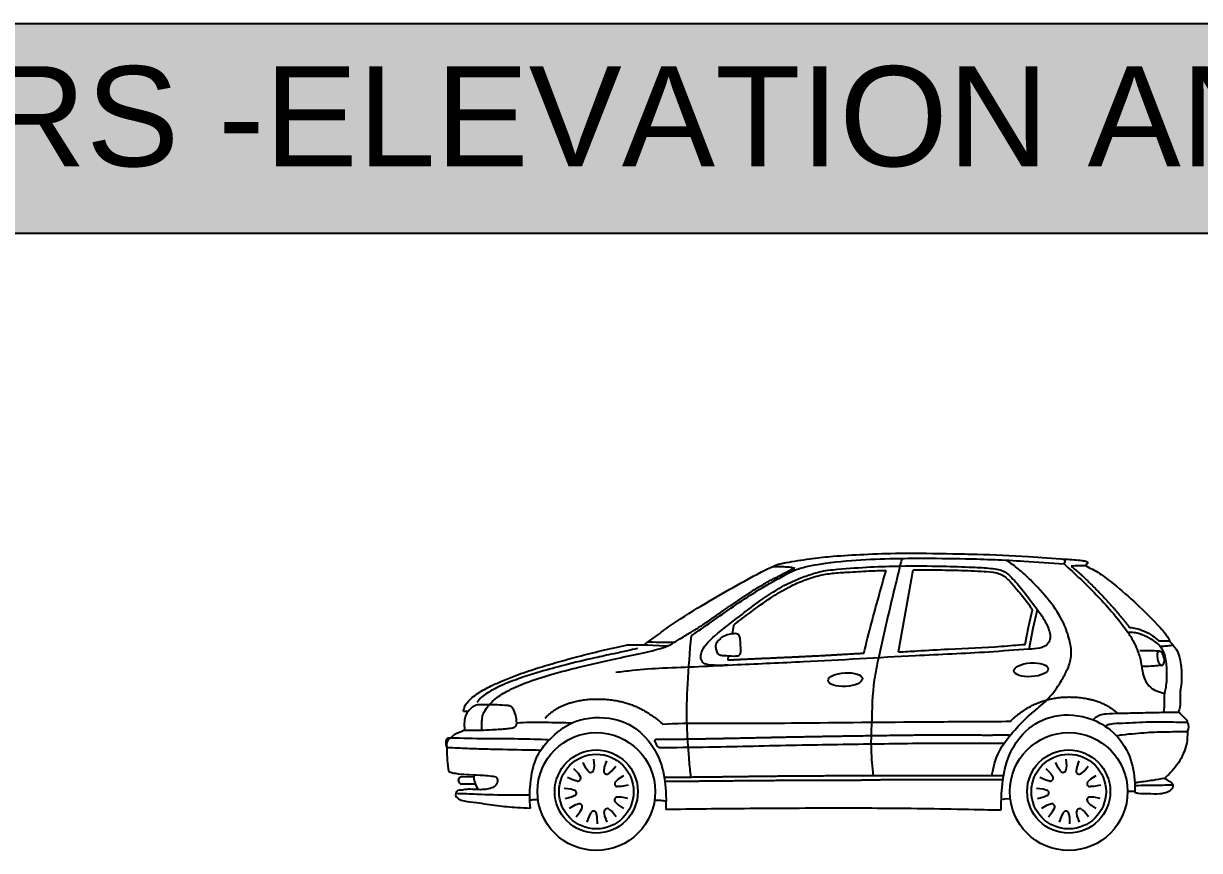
# Model space of a CAD drawing. Header units: millimetres. Extents: x 116290 to 180258, y 22146 to 121276.
# Drawn here: x 145432 to 151311, y 55841 to 59973 of the extents above; entities that cross this region are included whole.
import ezdxf

# ---------------------------------------------------------------- set-up
doc = ezdxf.new("R2010")
doc.units = ezdxf.units.MM
doc.layers.add('www.cad-blocks.net', color=7, linetype='Continuous')
doc.styles.get("Standard").update_dxf_attribs({"font": 'arial.ttf'})

# ---------------------------------------------------------------- blocks, each defined once
blk = doc.blocks.new('A$C103D286D')
for p, q in [((2303.3, 1216.2), (2336.8, 1401.9)), ((2262.7, 991.9), (2303.3, 1216.2)), ((2912.9, 1116.3), (2932.6, 1202.8)), ((2936.6, 1111.3), (2957.5, 1203.3)), ((1437.6, 1124), (1431.9, 1082.6)), ((2896.1, 1029.9), (2912.9, 1116.3)), ((2916, 1005.6), (2936.6, 1111.3)), ((3564.5, 1046.7), (3618.2, 1047.1)), ((1412.2, 973), (1410.3, 950.2)), ((701, 411), (686.5, 440.2)), ((738.1, 455.5), (741.3, 422.4)), ((741.3, 422.4), (739, 403.2)), ((792.6, 416.5), (790.5, 397.3)), ((803.2, 448), (792.6, 416.5)), ((829.2, 396.3), (850, 421.5)), ((3062.6, 411), (3048.1, 440.2)), ((3099.7, 455.5), (3102.8, 422.4)), ((3102.8, 422.4), (3100.5, 403.2)), ((3154.2, 416.5), (3152, 397.3)), ((3164.7, 448), (3154.2, 416.5)), ((3190.8, 396.3), (3211.5, 421.5)), ((140.6, 366.8), (80, 367.5)), ((638.4, 351.1), (608.6, 364.3)), ((638.5, 409), (662.1, 385.6)), ((662.1, 385.6), (672.6, 369.4)), ((712.3, 396.4), (701, 411)), ((815, 384.6), (829.2, 396.3)), ((849.8, 345.2), (863.1, 357.9)), ((863.1, 357.9), (890.7, 375.4)), ((3000, 351.1), (2970.1, 364.3)), ((3000, 409), (3023.6, 385.6)), ((3023.6, 385.6), (3034.2, 369.4)), ((3073.8, 396.4), (3062.6, 411)), ((3176.5, 384.6), (3190.8, 396.3)), ((3211.3, 345.2), (3224.7, 357.9)), ((3224.7, 357.9), (3252.2, 375.4)), ((80, 333), (147, 332.8)), ((591.7, 311.1), (624.8, 307.9)), ((624.8, 307.9), (643.2, 301.9)), ((656.4, 347.1), (638.4, 351.1)), ((878.7, 319.1), (859.3, 319.3)), ((911.2, 325.6), (878.7, 319.1)), ((2953.3, 311.1), (2986.3, 307.9)), ((2986.3, 307.9), (3004.8, 301.9)), ((3017.9, 347.1), (3000, 351.1)), ((3240.2, 319.1), (3220.9, 319.3)), ((3272.8, 325.6), (3240.2, 319.1)), ((628.3, 266.2), (596.8, 257.5)), ((644.8, 274.4), (628.3, 266.2)), ((848.6, 241.4), (861.6, 228.4)), ((878.1, 266.8), (858.7, 267)), ((910.5, 259.5), (878.1, 266.8)), ((2777.6, 255.2), (2795.2, 257.4)), ((2795.2, 257.4), (2821.7, 259.9)), ((2989.8, 266.2), (2958.4, 257.5)), ((3006.3, 274.4), (2989.8, 266.2)), ((3210.1, 241.4), (3223.1, 228.4)), ((3239.6, 266.8), (3220.2, 267)), ((3272, 259.5), (3239.6, 266.8)), ((645.1, 225.9), (616.8, 209.6)), ((662.5, 231.8), (645.1, 225.9)), ((651.3, 168.3), (672.3, 194.1)), ((672.3, 194.1), (681.1, 211.4)), ((725.5, 188.2), (716.3, 172.3)), ((757.6, 166), (752.9, 184.8)), ((794.9, 173.1), (792.4, 192.3)), ((816.7, 205.4), (831.1, 194)), ((831.1, 194), (852.3, 169.3)), ((861.6, 228.4), (888.7, 210.3)), ((3006.6, 225.9), (2978.4, 209.6)), ((3024.1, 231.8), (3006.6, 225.9)), ((3012.9, 168.3), (3033.8, 194.1)), ((3033.8, 194.1), (3042.6, 211.4)), ((3087.1, 188.2), (3077.8, 172.3)), ((3119.1, 166), (3114.5, 184.8)), ((3156.5, 173.1), (3153.9, 192.3)), ((3178.2, 205.4), (3192.7, 194)), ((3192.7, 194), (3213.9, 169.3)), ((3223.1, 228.4), (3250.3, 210.3)), ((716.3, 172.3), (705.6, 141.4)), ((758.7, 132.8), (757.6, 166)), ((806.1, 141.8), (794.9, 173.1)), ((3077.8, 172.3), (3067.1, 141.4)), ((3120.2, 132.8), (3119.1, 166)), ((3167.6, 141.8), (3156.5, 173.1))]:
    blk.add_line(p, q)
for centre, radius in [((752.6, 294.4), 294.4), ((3114.1, 294.4), 294.4), ((752.6, 294.4), 207.7), ((752.6, 294.4), 186.5), ((3114.1, 294.4), 207.7), ((3114.1, 294.4), 186.5)]:
    blk.add_circle(centre, radius)
for centre, radius, start, end in [((3666.9, 616.9), 47.6, 331.70085, 30.67752), ((79.8, 350.3), 17.2, 89.391, 270.609), ((252.5, 370.1), 112, 175.81459, 216.14296), ((660.2, 361.3), 14.8, 254.86013, 33.03869), ((724.3, 404.9), 14.8, 215.12429, 353.30285), ((805.1, 395.6), 14.8, 173.58951, 311.76807), ((3021.8, 361.3), 14.8, 254.86013, 33.03869), ((3085.9, 404.9), 14.8, 215.12429, 353.30285), ((3166.7, 395.6), 14.8, 173.58951, 311.76807), ((638.7, 287.9), 14.8, 294.07595, 72.25451), ((859.5, 334.1), 14.8, 131.12296, 269.30151), ((3000.3, 287.9), 14.8, 294.07595, 72.25451), ((3221, 334.1), 14.8, 131.12296, 269.30151), ((858.5, 252.3), 14.8, 89.34186, 227.52042), ((3220.1, 252.3), 14.8, 89.34186, 227.52042), ((667.9, 218.1), 14.8, 333.06959, 111.24815), ((738.6, 181.3), 14.8, 13.98955, 152.16811), ((807, 194.2), 14.8, 49.30786, 187.48642), ((3029.4, 218.1), 14.8, 333.06959, 111.24815), ((3100.1, 181.3), 14.8, 13.98955, 152.16811), ((3168.6, 194.2), 14.8, 49.30786, 187.48642)]:
    blk.add_arc(centre, radius, start, end)
for centre in [(1997.1, 853.8), (2925.9, 902.8)]:
    blk.add_ellipse(centre, major_axis=(-85.8, -5.1), ratio=0.397926)
for points, knots in [([(1629, 1415.6), (1643.9, 1422.4), (1658.4, 1428.5), (1675.6, 1434.7), (1737.4, 1444.7), (1828.1, 1459.4), (1953.3, 1472.4), (2099, 1480.1), (2298.5, 1488.3), (2487, 1483.1), (2701.2, 1480.1), (2888.8, 1470.4), (3051.5, 1459.9), (3139.8, 1453.1), (3173.8, 1449.4), (3194.5, 1446.8), (3207.2, 1443.3), (3210.9, 1430.1), (3197.5, 1428.5), (3197.6, 1423.5), (3197.6, 1423.4)], [0.012922, 0.012922, 0.012922, 0.012922, 0.027421, 0.053838, 0.12352, 0.282626, 0.418336, 0.621958, 0.860288, 1.209078, 1.36894, 1.708737, 1.953559, 2.014089, 2.060378, 2.088086, 2.098379, 2.109837, 2.128745, 2.129366, 2.129366, 2.129366, 2.129366]), ([(991, 1027.3), (1004.2, 1038.6), (1055, 1072.7), (1139.9, 1137.9), (1323.8, 1251.7), (1499.5, 1351.8), (1626.9, 1416.7), (1657.8, 1420.2), (1686.8, 1417.7), (1719.3, 1417.4), (1737.9, 1413.1), (1745.2, 1411.3)], [0.000545, 0.000545, 0.000545, 0.000545, 0.062272, 0.186807, 0.455193, 0.943603, 0.995786, 1.013285, 1.065739, 1.111261, 1.1412, 1.1412, 1.1412, 1.1412]), ([(1227.7, 1072.8), (1261.4, 1096), (1368.6, 1169.9), (1517.7, 1277.4), (1663.8, 1359.2), (1752.5, 1407), (1867.2, 1432.8), (2021.7, 1450.7), (2204.3, 1459.4), (2394.6, 1460.2), (2618, 1459.2), (2859.7, 1448.5), (3023.6, 1436.9), (3090.8, 1432.1)], [0, 0, 0, 0, 0.162269, 0.516003, 0.726412, 0.826612, 0.912508, 1.189527, 1.442814, 1.636165, 1.943527, 2.327553, 2.594419, 2.594419, 2.594419, 2.594419]), ([(2280.2, 1460.8), (2259, 1374.2), (2218.4, 1207.8), (2172.8, 1005.1), (2132.2, 817.6), (2130.5, 671.5), (2124.2, 535.4), (2128.4, 448.5), (2134.1, 394.8), (2136.5, 372.7)], [0.067834, 0.067834, 0.067834, 0.067834, 0.42104, 0.7462, 0.892013, 1.178989, 1.312168, 1.438534, 1.526499, 1.526499, 1.526499, 1.526499]), ([(2730.8, 374.7), (2732.2, 384.6), (2740.5, 435.5), (2774.1, 522.4), (2847.8, 606.5), (2919.8, 680.8), (2997.8, 740.2), (3055.9, 809.9), (3094.7, 877.7), (3121.1, 931.3), (3129.9, 991.1), (3118.5, 1057.7), (3086.7, 1149.8), (3018.4, 1251.6), (2937.3, 1338.8), (2866.1, 1406.2), (2824.5, 1435.3), (2805.2, 1448.8)], [0.059311, 0.059311, 0.059311, 0.059311, 0.099105, 0.263562, 0.418802, 0.538903, 0.673472, 0.805863, 0.894374, 0.98312, 1.040322, 1.130957, 1.247303, 1.424666, 1.610935, 1.719142, 1.812076, 1.812076, 1.812076, 1.812076]), ([(1437.6, 1124), (1439.9, 1126), (1467.2, 1149.4), (1530.4, 1194.7), (1616.8, 1259.3), (1703.9, 1310.9), (1783.3, 1349), (1858.5, 1374.1), (1935, 1386.2), (2019.2, 1391.1), (2108, 1396.7), (2172.6, 1398.6), (2201.4, 1399.4)], [0.036733, 0.036733, 0.036733, 0.036733, 0.049089, 0.179249, 0.344015, 0.476544, 0.579352, 0.692818, 0.788874, 0.885479, 1.02695, 1.141269, 1.141269, 1.141269, 1.141269]), ([(2089.8, 984.4), (2102.4, 1034.9), (2137.4, 1173.8), (2176.4, 1311.7), (2201.4, 1399.4)], [0.1016475, 0.1016475, 0.1016475, 0.1016475, 0.3080043, 0.6692691, 0.6692691, 0.6692691, 0.6692691]), ([(2336.8, 1401.9), (2364.5, 1402.3), (2433.7, 1402.1), (2547.2, 1400.8), (2653, 1397), (2727.3, 1391.9), (2766.6, 1384.9), (2793.6, 1370.4), (2823.2, 1342.3), (2861.2, 1297.5), (2901.1, 1249.5), (2924.8, 1215.3), (2932.6, 1202.8)], [0.0228933, 0.0228933, 0.0228933, 0.0228933, 0.1325404, 0.2978746, 0.4718806, 0.5520022, 0.5928088, 0.6291358, 0.672556, 0.7553673, 0.8616994, 0.919941, 0.919941, 0.919941, 0.919941]), ([(1226.8, 365.3), (1226.1, 369.3), (1221.1, 401.8), (1214.7, 488.7), (1202.6, 640.4), (1208.3, 844.2), (1220.6, 993), (1227.7, 1072.8)], [0.060929, 0.060929, 0.060929, 0.060929, 0.076971, 0.1912138, 0.4056495, 0.6798957, 0.9972285, 0.9972285, 0.9972285, 0.9972285]), ([(3408.7, 1091.2), (3414.6, 1083.3), (3428.6, 1062.2), (3447.6, 1026.2), (3463.1, 987.2), (3473.5, 953.8), (3477.7, 924.7), (3483.6, 890.4), (3493, 851), (3518.5, 815.4), (3554.1, 794.7), (3579.1, 789), (3592.7, 786.3)], [0, 0, 0, 0, 0.0345251, 0.1002507, 0.1607193, 0.2006915, 0.238686, 0.2766804, 0.3391473, 0.3973612, 0.4444044, 0.4987804, 0.4987804, 0.4987804, 0.4987804]), ([(3408.8, 1091.1), (3414.3, 1091.3), (3430.1, 1091.7), (3463.2, 1086.8), (3506.2, 1070.2), (3544.5, 1044), (3572.6, 1021.3), (3587.2, 993.5), (3602.2, 951.6), (3603.8, 888.6), (3603.1, 829.6), (3595, 796.1), (3592.7, 786.3)], [0.011837, 0.011837, 0.011837, 0.011837, 0.0337235, 0.0743784, 0.1434179, 0.2137866, 0.2588137, 0.2835374, 0.337102, 0.4338384, 0.5303708, 0.5700963, 0.5700963, 0.5700963, 0.5700963]), ([(111.1, 693.8), (109.9, 693.8), (103.8, 694.3), (97.2, 694.9), (90.6, 695), (88.2, 697.7), (90.7, 704.9), (92.7, 719.3), (107.9, 741.4), (131.4, 764.6), (171.8, 793.2), (222.2, 821.4), (286.1, 848.7), (362.1, 879.3), (453.7, 910.3), (558.1, 941.1), (666.3, 970.8), (781.1, 999.4), (864.3, 1017.6), (908.6, 1027.8), (918.4, 1028.2), (934.5, 1027.4), (960.7, 1027.6), (982.5, 1027.9), (1112.7, 1023.3)], [0.008554, 0.008554, 0.008554, 0.008554, 0.013436, 0.032668, 0.035124, 0.039221, 0.044432, 0.063259, 0.097931, 0.146381, 0.194713, 0.293056, 0.375018, 0.469712, 0.617569, 0.758037, 0.900822, 1.061821, 1.226716, 1.238248, 1.241954, 1.259323, 1.308381, 1.345859, 1.345859, 1.345859, 1.345859]), ([(180.3, 601.3), (180.2, 614.4), (180.2, 634.5), (182.3, 662.5), (185.4, 681.2), (197.8, 703), (214.5, 726), (251, 762.2), (312.2, 801.1), (409.1, 842.3), (529.1, 881.9), (676.8, 918.8), (826, 953.7), (967.7, 982.7), (1061.6, 1004.9), (1111.6, 1022.2), (1124.5, 1028.2), (1133.2, 1033.5), (1140.4, 1038.5)], [0.003508, 0.003508, 0.003508, 0.003508, 0.055629, 0.082799, 0.115112, 0.129193, 0.181619, 0.227181, 0.33219, 0.466211, 0.643866, 0.832222, 1.06907, 1.250378, 1.40675, 1.447519, 1.470221, 1.481991, 1.481991, 1.481991, 1.481991]), ([(1140.4, 1038.5), (1128.2, 1038.5), (1089.4, 1038.6), (1052.3, 1039.4), (1029.1, 1040.7), (1008.6, 1041)], [0.0211356, 0.0211356, 0.0211356, 0.0211356, 0.0699617, 0.1775292, 0.1952423, 0.1952423, 0.1952423, 0.1952423]), ([(2262.7, 991.9), (2294.2, 993.6), (2377.6, 998.3), (2549.3, 1009.8), (2730.6, 1014.5), (2856.8, 1027.2), (2896.1, 1029.9)], [0.0262774, 0.0262774, 0.0262774, 0.0262774, 0.1513003, 0.3569121, 0.7080489, 0.8641914, 0.8641914, 0.8641914, 0.8641914]), ([(3571.4, 1019.9), (3577.6, 1020.4), (3592.9, 1021.6), (3614.1, 1023.1), (3628.7, 1026.1), (3634.5, 1027.5)], [0.00457917, 0.00457917, 0.00457917, 0.00457917, 0.02944837, 0.06521876, 0.08864091, 0.08864091, 0.08864091, 0.08864091]), ([(423.2, 211.5), (418.2, 253), (421, 349), (447.4, 475.4), (532, 573.2), (649.3, 662.9), (827.2, 672.3), (966.6, 610.5), (1061.8, 490.7), (1093.1, 381.2), (1103.2, 279), (1099.8, 205.2)], [0.049993, 0.049993, 0.049993, 0.049993, 0.195248, 0.394484, 0.582972, 0.79081, 1.036976, 1.209285, 1.401842, 1.5834, 1.711719, 1.711719, 1.711719, 1.711719]), ([(2776.8, 202.5), (2776.9, 239.3), (2778.8, 326.3), (2801.5, 460.9), (2880.6, 593.6), (3024.2, 684.7), (3192.2, 679.6), (3332, 607.1), (3419.6, 493.6), (3444.8, 377.9), (3444.9, 311), (3444.4, 289.8)], [0.049511, 0.049511, 0.049511, 0.049511, 0.195248, 0.394484, 0.582972, 0.79081, 1.036976, 1.209285, 1.401842, 1.5834, 1.667205, 1.667205, 1.667205, 1.667205]), ([(3236.1, 652.6), (3240.1, 656.5), (3250.5, 666.4), (3272.1, 680.2), (3312.5, 684.8), (3374.5, 685.6), (3462.7, 688.1), (3562.6, 690.1), (3631.2, 691.3), (3663.6, 691.8)], [0.004647, 0.004647, 0.004647, 0.004647, 0.0267089, 0.061926, 0.1033951, 0.1850048, 0.3088826, 0.4523888, 0.5808484, 0.5808484, 0.5808484, 0.5808484]), ([(3663.6, 691.8), (3671, 684.5), (3685.9, 670), (3703.1, 654), (3707.3, 642.7), (3707.8, 641.2)], [0, 0, 0, 0, 0.04143544, 0.08304995, 0.0892618, 0.0892618, 0.0892618, 0.0892618]), ([(354.5, 637.6), (376.5, 639.1), (439.9, 643.1), (533.1, 639.5), (604.1, 638.6), (633.7, 638.3)], [0.017194, 0.017194, 0.017194, 0.017194, 0.1045522, 0.2688835, 0.38601, 0.38601, 0.38601, 0.38601]), ([(1084.8, 630.9), (1148.5, 636.5), (1407.3, 634.3), (1842.7, 638.2), (2412.1, 643.5), (2708, 644.7), (2821.9, 645.4)], [0.040732, 0.040732, 0.040732, 0.040732, 0.320017, 1.039222, 1.877186, 2.334598, 2.334598, 2.334598, 2.334598]), ([(3300.9, 618), (3301.8, 621.1), (3305.5, 628.5), (3338.1, 635.7), (3406.6, 635.8), (3513.5, 645.5), (3618.7, 642.2), (3679.7, 641.4), (3707.8, 641.2)], [0.0139899, 0.0139899, 0.0139899, 0.0139899, 0.0267368, 0.0483122, 0.1331502, 0.3101534, 0.4654748, 0.5516005, 0.5516005, 0.5516005, 0.5516005]), ([(3353, 573), (3362.6, 574.9), (3393.9, 580.7), (3444.6, 584.2), (3520, 591.6), (3607.1, 593.7), (3675.3, 594.1), (3708.8, 594.3)], [0.0113278, 0.0113278, 0.0113278, 0.0113278, 0.0500323, 0.1376074, 0.2123753, 0.3501058, 0.4825642, 0.4825642, 0.4825642, 0.4825642]), ([(3708.8, 594.3), (3708.7, 593.4), (3707.1, 574.4), (3707.7, 539.4), (3692.7, 495.6), (3674.4, 455), (3648.2, 417.5), (3619.6, 384.4), (3599.5, 366.7), (3592, 360.2)], [0.1513847, 0.1513847, 0.1513847, 0.1513847, 0.1551975, 0.2262356, 0.2892931, 0.3360068, 0.4027087, 0.4695375, 0.5087865, 0.5087865, 0.5087865, 0.5087865]), ([(508.3, 543), (509.6, 544.4), (511.9, 547.1), (510.9, 553.9), (505.9, 552.7), (501.9, 553.4), (447.3, 554.7), (353.9, 557.7), (203.6, 557.3), (95.8, 559.6), (27.1, 561.7), (12.6, 562.1), (3.5, 556.4), (-1.5, 541.6), (0.1, 528.7), (2.5, 515.8), (11.5, 514.7), (33.3, 514.3), (86.4, 511.4), (173.5, 507.9), (308.4, 505.2), (411.8, 503), (475.4, 501.7)], [0, 0, 0, 0, 0.007644, 0.014158, 0.019859, 0.024297, 0.030629, 0.234018, 0.39713, 0.625742, 0.659275, 0.671329, 0.68212, 0.699382, 0.728478, 0.738521, 0.742739, 0.762052, 0.827257, 0.951005, 1.108784, 1.360979, 1.360979, 1.360979, 1.360979]), ([(1091.1, 514), (1176.6, 515.2), (1406.7, 518.7), (1773.2, 527.6), (2180.4, 533.4), (2511.7, 538.1), (2712, 534.7), (2786.2, 536.3), (2791.7, 536.5)], [0, 0, 0, 0, 0.338785, 0.911666, 1.452523, 1.952049, 2.224279, 2.245994, 2.245994, 2.245994, 2.245994]), ([(2800.4, 578.1), (2803.8, 578.1), (2808.7, 578), (2815.8, 578.1), (2817.4, 573.4), (2816.9, 570.7), (2816.4, 569.2)], [0, 0, 0, 0, 0.01425186, 0.02011319, 0.02473993, 0.03111265, 0.03111265, 0.03111265, 0.03111265]), ([(15.4, 393.5), (21.6, 391.7), (37.1, 387.2), (71.9, 381.5), (123.3, 378.7), (180.8, 377.2), (223.2, 372.2), (253.9, 369.3), (260.3, 347.9), (253.3, 325.7), (228.3, 310), (198.2, 303.7), (161.9, 303.6), (129.6, 306), (99.2, 305.4), (79.4, 301), (57, 301), (43.3, 276.4), (64.7, 254.8), (101.5, 243.5), (167.8, 238.6), (255.1, 223.3), (345.4, 215.5), (400.8, 212.6), (423.2, 211.5)], [0, 0, 0, 0, 0.025465, 0.064022, 0.139054, 0.23074, 0.286857, 0.318639, 0.335229, 0.367725, 0.403678, 0.446202, 0.488655, 0.54677, 0.574712, 0.608512, 0.62779, 0.659769, 0.691693, 0.731299, 0.813585, 0.952254, 1.083493, 1.172053, 1.172053, 1.172053, 1.172053]), ([(3590.9, 359.5), (3572.1, 356.4), (3529, 349.1), (3480, 342.4), (3449.9, 338.4), (3444.2, 337.6)], [0, 0, 0, 0, 0.0755689, 0.1731013, 0.1959468, 0.1959468, 0.1959468, 0.1959468]), ([(3444.4, 289.8), (3449.7, 288.6), (3471.1, 284.1), (3513.2, 285.1), (3563.2, 281.6), (3605.2, 289.9), (3630.3, 304.2), (3636.4, 318.9), (3636.9, 328.9), (3625.2, 340.3), (3610.3, 351.1), (3596.3, 357.2), (3590.9, 359.5)], [0.0038636, 0.0038636, 0.0038636, 0.0038636, 0.025413, 0.0902806, 0.1700256, 0.2224634, 0.259968, 0.2767308, 0.2835782, 0.2982737, 0.3357783, 0.35871, 0.35871, 0.35871, 0.35871]), ([(3408.5, 296.5), (3419.8, 296.8), (3431.1, 296.5), (3442.1, 296.5), (3444.4, 296.5)], [0.02266762, 0.02266762, 0.02266762, 0.02266762, 0.05650922, 0.06558276, 0.06558276, 0.06558276, 0.06558276]), ([(3444.5, 325.3), (3466, 325.4), (3520.1, 325.7), (3583.9, 327.3), (3626.4, 327.3), (3636.2, 327.2)], [0.0077203, 0.0077203, 0.0077203, 0.0077203, 0.0928303, 0.2218064, 0.2608917, 0.2608917, 0.2608917, 0.2608917]), ([(50.4, 286), (85.5, 284.6), (175.9, 281.1), (299.1, 276.9), (387.1, 278), (420, 278.4)], [0.007107, 0.007107, 0.007107, 0.007107, 0.1464057, 0.3653674, 0.4953464, 0.4953464, 0.4953464, 0.4953464]), ([(419.3, 252.6), (426.3, 253.2), (440.5, 255.1), (454.2, 254.5), (460.9, 254.5)], [0.03012115, 0.03012115, 0.03012115, 0.03012115, 0.05650922, 0.08260318, 0.08260318, 0.08260318, 0.08260318]), ([(1044, 252.3), (1053.7, 252.1), (1072.7, 251.4), (1091.6, 249.1), (1100.8, 247.9)], [0.01788789, 0.01788789, 0.01788789, 0.01788789, 0.05650922, 0.09325524, 0.09325524, 0.09325524, 0.09325524]), ([(1099.8, 205.8), (1167, 206.8), (1380.8, 210), (1742.4, 212.3), (2189.1, 213.5), (2534.3, 207.5), (2731.7, 203.4), (2776.8, 202.5)], [0.046663, 0.046663, 0.046663, 0.046663, 0.31285, 0.893814, 1.47923, 2.082587, 2.261411, 2.261411, 2.261411, 2.261411])]:
    blk.add_open_spline(points, degree=3, knots=knots)
for points in [[(1412.2, 925.6), (1333.5, 925.6), (1285.3, 939.7), (1274.7, 966.7), (1281.8, 997.3), (1345.2, 1072.4), (1469.8, 1171.1), (1561.5, 1240.4), (1679.9, 1317.5), (1767.1, 1359), (1833, 1382.4), (1865.9, 1391.8), (1959, 1405), (2123.8, 1416.6), (2272.3, 1421.2), (2483.6, 1420.4), (2634.1, 1415.5), (2724.7, 1409.5), (2763.5, 1403.6), (2795.3, 1391.8), (2821.1, 1370.7), (2876.4, 1309.6), (2943.3, 1222.7), (2998.6, 1139.4), (3020.9, 1077.1), (3018.6, 1047.8), (2998.6, 1023.1), (2968, 1011.4), (2914, 1005.5), (2714.2, 991.4), (2347.5, 972.6), (1788.3, 942.1), (1456.9, 926.8), (1264.1, 917.4), (1084.6, 910.4), (934.1, 898.6), (850.7, 889.2)], [(3083.7, 1457.4), (3091.5, 1454.2), (3094.8, 1442.4), (3090.6, 1432.1)], [(3090.8, 1432.1), (3174.2, 1354.9), (3279.7, 1248.4), (3356.2, 1161.2), (3409, 1090.9)], [(3197.8, 1422.7), (3164.4, 1422.5), (3126.2, 1420.3)], [(3197.6, 1423.4), (3267.9, 1384.7), (3337.7, 1332), (3453.7, 1232), (3571, 1113.5), (3597.6, 1082.8), (3609, 1066), (3616.8, 1052.1), (3618.2, 1047.1)], [(3417.3, 1114.8), (3450.8, 1109.4), (3491.8, 1095.7), (3532.4, 1073.2), (3564.5, 1046.7)], [(958.2, 1009.4), (909.1, 997.7), (839.4, 982.8), (744.4, 962), (595, 926.3), (471.9, 892.4), (384.7, 865.2), (284.2, 826.4), (206.3, 785.7), (179.2, 766.3), (155.6, 738.7)], [(3618.2, 1047.1), (3640.3, 1020), (3659.8, 989.1), (3673.7, 937), (3678.6, 867.8), (3674.5, 814), (3671.2, 791.2), (3671.2, 783.9), (3671.2, 752.1), (3669.8, 715.4), (3663.6, 691.8)], [(3484.5, 920.1), (3541.2, 923.3), (3578.6, 925.7), (3581.3, 925.9), (3587.3, 930.3), (3591.7, 940.4), (3590.4, 964.3), (3584.9, 979.2), (3580.1, 988.4), (3571.4, 995.1), (3568.2, 995.4), (3534.2, 997.1), (3496.6, 997.3), (3470, 997.3)], [(3569.2, 995.1), (3560.3, 990.8), (3556.4, 976.8), (3560, 949.8), (3569, 931.2), (3575.2, 926.9), (3580.1, 925.7)], [(3592.7, 786.3), (3591.2, 751.4), (3591.2, 720.8), (3589.1, 690.8)], [(93.3, 600.5), (93.3, 645.2), (95, 659.9), (98.4, 673.5), (113.1, 696.2), (132.4, 715.4), (152.2, 725.6), (178.3, 727.9), (204.3, 728.4), (244.6, 727.9), (295, 725), (314.3, 723.3), (329, 717.1), (339.8, 701.8), (351.7, 664.5), (354.5, 637.9), (351.7, 622.6), (343.7, 615.8), (333.5, 612.9), (306.9, 609), (234.4, 603.9), (173.7, 601.1), (122.2, 600.5), (93.3, 600.5)], [(93.3, 600.5), (80.5, 593.8), (64.4, 587.9), (48.4, 581.9), (26.4, 565), (10.3, 549.8), (5.2, 505.1), (6.9, 451.8), (15.4, 393.5)], [(1090.5, 555.4), (1069.2, 554.6), (1055, 554.6), (1047.7, 553.4), (1044.8, 550.8), (1048, 538), (1055.8, 523.5), (1062.2, 517.7), (1069.2, 514.5), (1081.1, 513.7), (1091.1, 514)]]:
    blk.add_spline(points, degree=3)
for points, weights in [([(1683.8, 1381), (1723.8, 1402.8), (1745.2, 1411.3)], [1, 1.29210090943, 1.07808757694]), ([(1543.8, 1304.2), (1599.4, 1338), (1683.8, 1381)], [1, 1.1101428945, 1]), ([(1373.2, 1189.4), (1480.3, 1263.1), (1543.8, 1304.2)], [1, 1.42248478745, 1]), ([(1290.8, 1132.2), (1331.3, 1160.6), (1373.2, 1189.4)], [1, 1.42313845218, 1]), ([(1140.4, 1038.5), (1280.5, 1123.7), (1290.8, 1132.2)], [1, 1.42309720689, 1]), ([(3370.6, 1172.7), (3390.2, 1150.7), (3417.3, 1114.8)], [1, 1.42179437207, 1]), ([(496.7, 661.1), (553.1, 718.6), (623.4, 738.3)], [1.01451679187, 1.04383744712, 1]), ([(623.4, 738.3), (734.3, 771.5), (859.5, 747.3)], [1, 0.906861327805, 1]), ([(859.5, 747.3), (948.9, 729.5), (1019.1, 681.2)], [1, 0.996426941458, 1]), ([(3234.7, 752), (3312, 730.4), (3357.8, 685.6)], [1, 0.98320500714, 0.995035965318]), ([(1019.1, 681.2), (1056.4, 660), (1084.8, 630.9)], [1, 0.97277660399, 0.967861963441]), ([(1091.8, 366.8), (1225.2, 366.8), (1299.7, 367.7)], [1.00480140479, 1.18399741925, 1]), ([(1299.7, 367.7), (1481.3, 370.1), (1740.5, 373.1)], [1, 1.08323634792, 1]), ([(1740.5, 373.1), (2013.8, 374.3), (2181.9, 374.9)], [1, 1.15476951968, 1]), ([(1743.9, 351.2), (2001.2, 349.9), (2188.8, 354.1)], [1, 1.15478998226, 1]), ([(2181.9, 374.9), (2363.6, 373.9), (2604.2, 374.9)], [1, 1.12104694015, 1]), ([(2188.8, 354.1), (2370.7, 355.2), (2584.5, 354.5)], [1, 1.12106303897, 1]), ([(2584.5, 354.5), (2696.3, 353.5), (2785.4, 354.5)], [1, 1.13993563936, 1.03066054666]), ([(2604.2, 374.9), (2689.5, 374), (2788.6, 375.2)], [1, 1.15022410719, 1.01323610324]), ([(1094.9, 347.1), (1223.5, 346.3), (1331.6, 347.9)], [1.01508485667, 1.17856934997, 1]), ([(1331.6, 347.9), (1485.3, 349.2), (1743.9, 351.2)], [1, 1.08324299601, 1])]:
    blk.add_rational_spline(points, weights, degree=2)
for points, weights, knots in [([(3126.2, 1420.3), (3159.4, 1394.5), (3186.9, 1368.2), (3240.4, 1317.2), (3293.2, 1261), (3339.8, 1211.2), (3370.6, 1172.7)], [1, 1.4225459445, 1, 1.00083724219, 1, 1.07029645801, 1], [0, 0, 0, 0.1500888, 0.1500888, 0.3480828, 0.3480828, 0.5011703, 0.5011703, 0.5011703]), ([(2089.8, 984.4), (2076.8, 983.6), (2064.5, 982.9), (1879.5, 972.3), (1787, 967.7), (1734.4, 965.2), (1629, 960.5), (1513.4, 955.4), (1455.6, 952.5), (1438.9, 951.6), (1410.3, 950.2)], [1.03792349283, 1.01989794816, 1, 1.42313889181, 1, 1.42313115012, 1, 1.42290838984, 1, 1.3843173608, 1.07014687087], [4.2431432, 4.2431432, 4.2431432, 4.2606598, 4.2606598, 4.6279125, 4.6279125, 4.8370206, 4.8370206, 5.0660449, 5.0660449, 5.1303232, 5.1303232, 5.1303232]), ([(2821.9, 645.4), (2898, 720.4), (2994.6, 749.4), (3109.5, 783.9), (3234.7, 752)], [0.998317968405, 0.957503901033, 1, 0.946097390403, 1], [0.5870853, 0.5870853, 0.5870853, 0.7908097, 0.7908097, 1.0369758, 1.0369758, 1.0369758]), ([(1090.5, 555.4), (1261.4, 557.9), (1346.8, 559.5), (1423.9, 560.9), (1578.2, 564.3), (1713.1, 567.2), (1780.5, 568.4), (1919.5, 571.1), (2190.2, 575), (2442.3, 578.6), (2569.3, 577.8), (2585.5, 577.7), (2617.9, 577.4), (2722.5, 576.5), (2774.4, 577.5), (2783.1, 577.7), (2800.4, 578.1)], [1, 1.42309784138, 1, 1.42309729633, 1, 1.42296166857, 1, 1.37909422772, 1, 1.41241721635, 1, 1.42273435041, 1, 1.42395831198, 1, 1.42394909281, 1], [0, 0, 0, 0.338785, 0.338785, 0.644574, 0.644574, 0.911666, 0.911666, 1.452523, 1.452523, 1.952049, 1.952049, 2.016111, 2.016111, 2.224279, 2.224279, 2.258747, 2.258747, 2.258747])]:
    blk.add_rational_spline(points, weights, degree=2, knots=knots)
at = {"start_tangent": (0.654834, 0.755773), "end_tangent": (0.654834, 0.755773)}
blk.add_spline([(1375.2, 1060.1), (1392.3, 1070.4), (1423.1, 1081.5), (1441.9, 1083.2), (1453.9, 1082.8), (1467.1, 1074.2), (1471.4, 1055.4), (1474.8, 999), (1474.4, 993.1), (1471, 980.7), (1462.8, 973.8), (1457.7, 972.6), (1419.7, 972.6), (1388.4, 974.3), (1370.1, 977.3), (1360.7, 983.2), (1351.3, 1002.9), (1349.1, 1020.8), (1358.1, 1045.2), (1375.2, 1060.1)], degree=3, dxfattribs=at)
blk = doc.blocks.new('FORMAT')
at = {"true_color": 0x546d8e}
h = blk.add_hatch(color=155, dxfattribs=at)
h.set_gradient(color1=(68, 68, 68), color2=(84, 109, 142), tint=1)
h.paths.add_polyline_path([(120018.9, 59973.1), (120018.9, 58925.2), (180258.2, 58925.2), (180258.2, 59973.1)])
at = {"color": 155, "true_color": 0x546d8e}
for p, q in [((120018.9, 59973.1), (180258.2, 59973.1)), ((120018.9, 58925.2), (180258.2, 58925.2))]:
    blk.add_line(p, q, dxfattribs=at)
at = {"insert": (144270, 59760), "char_height": 500, "attachment_point": 1}
blk.add_mtext_dynamic_manual_height_columns('{\\C255;\\c16777215;CARS -ELEVATION AND PLAN}', width=16790, gutter_width=12.5, heights=[0], dxfattribs=at)

msp = doc.modelspace()

# ---------------------------------------------------------------- block references
msp.add_blockref('A$C103D286D', (147542.6, 55841.3))
at = {"layer": 'www.cad-blocks.net'}
msp.add_blockref('FORMAT', (0, 0), dxfattribs=at)

doc.saveas('drawing.dxf')
